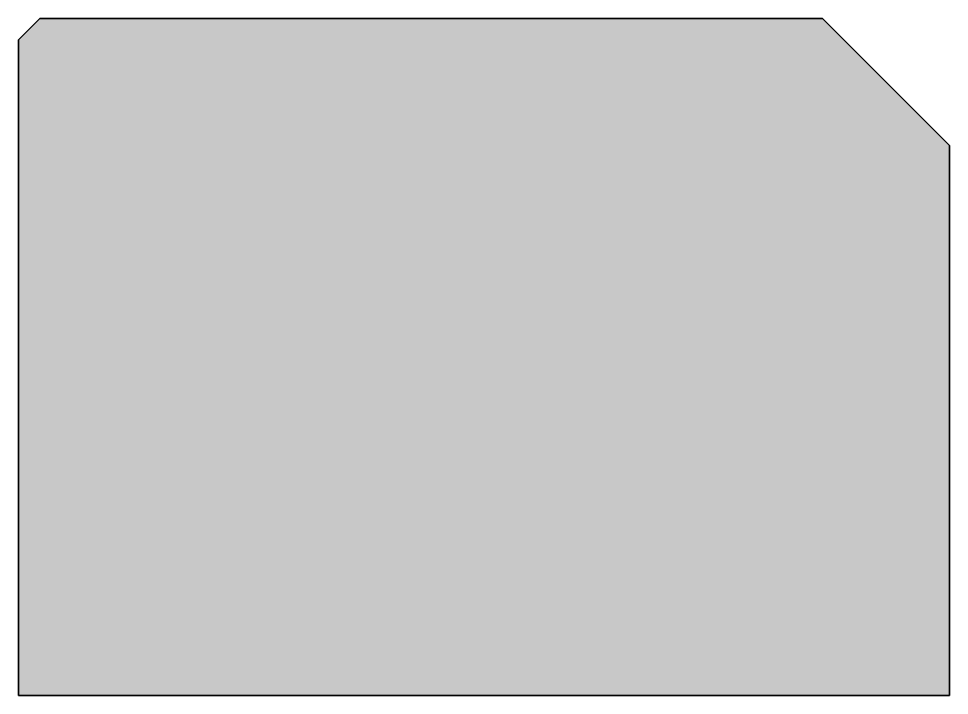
# Model space of a CAD drawing. Header units: metres. Extents: x 0 to 0.22, y -0.16 to 0.
import ezdxf

# ---------------------------------------------------------------- set-up
doc = ezdxf.new("R2010")
doc.units = ezdxf.units.M

msp = doc.modelspace()

# ---------------------------------------------------------------- hatches: boundary and pattern name
h = msp.add_hatch(color=253)
h.dxf.hatch_style = 1
h.paths.add_polyline_path([(0, -0.16), (0, -0.005), (0.005, 0), (0.19, 0), (0.22, -0.03), (0.22, -0.16)])

# ---------------------------------------------------------------- linework, layer by layer
at = {"lineweight": 35}
msp.add_lwpolyline([(0, -0.16), (0, -0.005), (0.005, 0), (0.19, 0), (0.22, -0.03), (0.22, -0.16)], close=True, dxfattribs=at)

doc.saveas('drawing.dxf')
